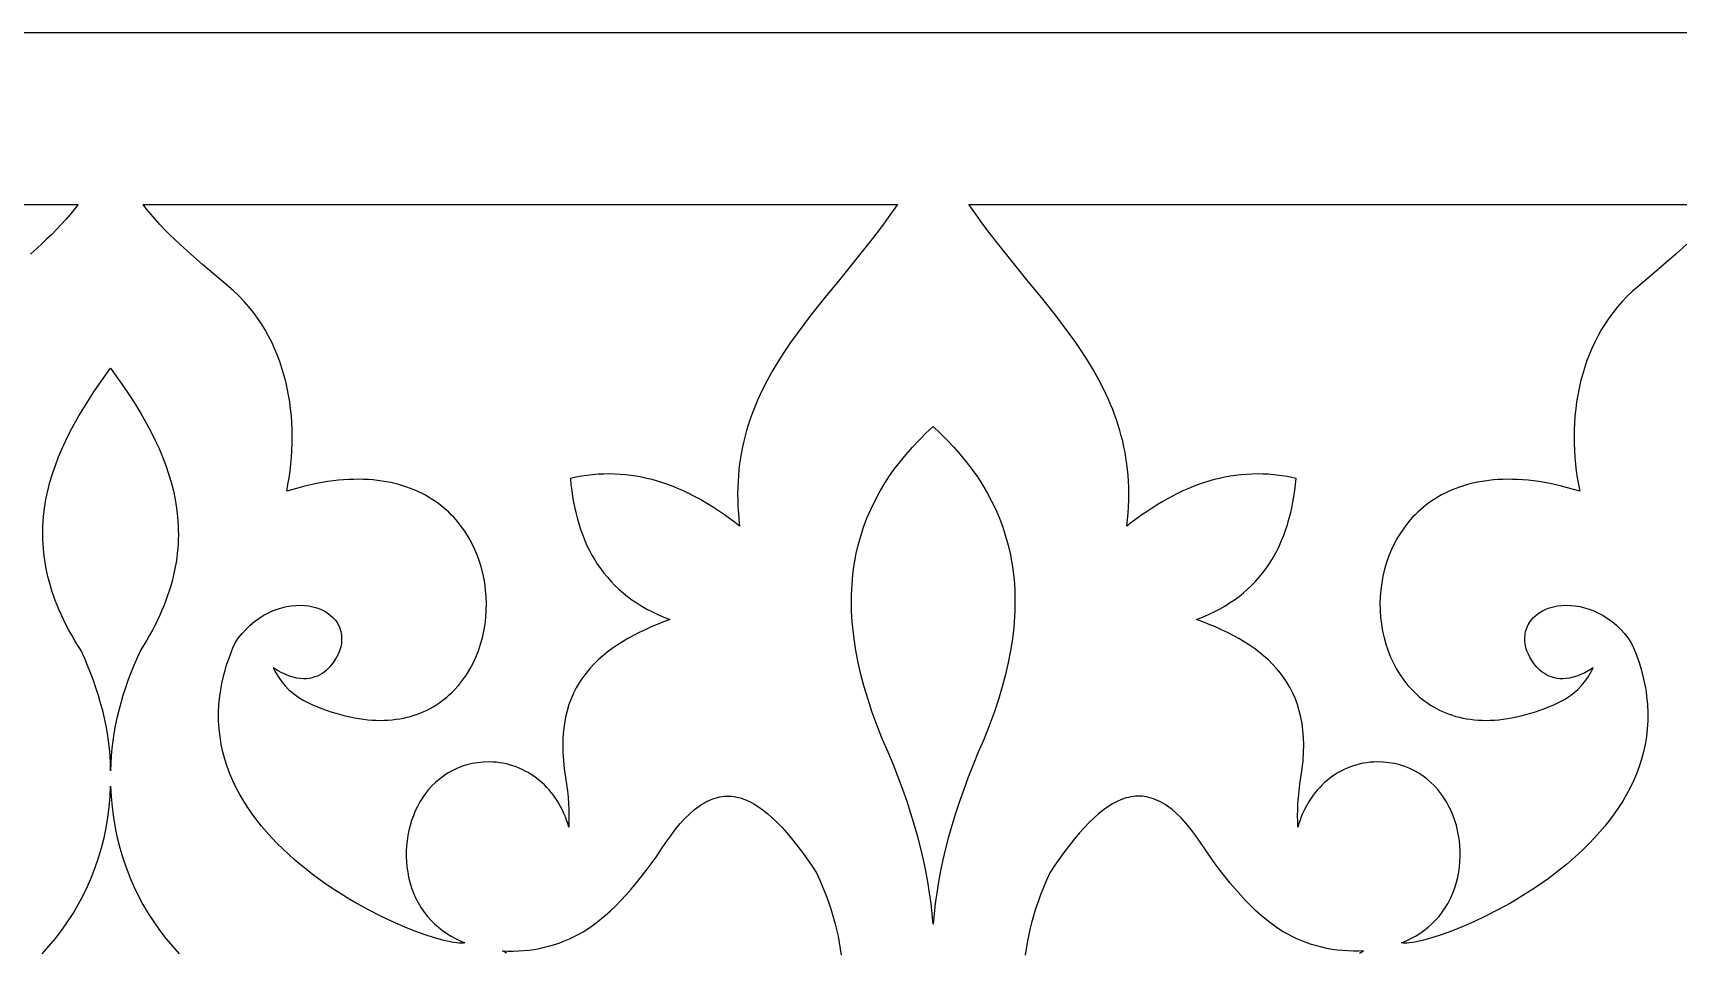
# Model space of a CAD drawing. Extents: x -53 to 63, y 3 to 43.
# Drawn here: x -24.54 to 5.37, y 26.06 to 42.78 of the extents above; entities that cross this region are included whole.
import ezdxf

# ---------------------------------------------------------------- set-up
doc = ezdxf.new("R2010")
doc.units = 0
doc.header["$MEASUREMENT"] = 0
doc.layers.add('LAYER_1', color=18, linetype='CONTINUOUS')

msp = doc.modelspace()

# ---------------------------------------------------------------- linework, layer by layer
at = {"layer": 'LAYER_1'}
for points in [[(63.41, 42.78), (-53.042, 42.78)], [(-37.441, 39.662), (-23.721, 39.662), (-23.793, 39.569), (-23.869, 39.477), (-23.948, 39.386), (-24.03, 39.296), (-24.115, 39.206), (-24.203, 39.117), (-24.295, 39.027), (-24.39, 38.937), (-24.59, 38.754)], [(5.523, 38.937), (5.323, 38.754), (5.109, 38.567), (4.881, 38.373), (4.638, 38.17), (4.537, 38.082), (4.442, 37.99), (4.351, 37.895), (4.266, 37.798), (4.185, 37.697), (4.109, 37.593), (4.038, 37.487), (3.971, 37.379), (3.909, 37.268), (3.851, 37.155), (3.797, 37.04), (3.748, 36.923), (3.704, 36.805), (3.663, 36.685), (3.627, 36.564), (3.595, 36.442), (3.566, 36.318), (3.542, 36.194), (3.522, 36.069), (3.505, 35.943), (3.492, 35.817), (3.483, 35.691), (3.477, 35.564), (3.475, 35.438), (3.477, 35.312), (3.481, 35.186), (3.49, 35.06), (3.501, 34.936), (3.516, 34.812), (3.533, 34.689), (3.554, 34.567), (3.578, 34.447), (3.467, 34.48), (3.357, 34.51), (3.249, 34.538), (3.143, 34.563), (3.038, 34.584), (2.936, 34.603), (2.835, 34.62), (2.736, 34.633), (2.639, 34.644), (2.543, 34.652), (2.45, 34.658), (2.358, 34.661), (2.268, 34.662), (2.18, 34.66), (2.093, 34.656), (2.009, 34.65), (1.926, 34.641), (1.845, 34.631), (1.765, 34.618), (1.688, 34.602), (1.612, 34.585), (1.538, 34.566), (1.465, 34.545), (1.395, 34.521), (1.326, 34.496), (1.259, 34.469), (1.193, 34.441), (1.129, 34.41), (1.068, 34.378), (1.007, 34.344), (0.949, 34.308), (0.892, 34.271), (0.837, 34.232), (0.783, 34.192), (0.732, 34.151), (0.681, 34.108), (0.633, 34.063), (0.586, 34.018), (0.541, 33.971), (0.498, 33.923), (0.417, 33.823), (0.342, 33.719), (0.273, 33.611), (0.211, 33.5), (0.156, 33.386), (0.108, 33.268), (0.065, 33.149), (0.03, 33.027), (0, 32.904), (-0.022, 32.779), (-0.039, 32.654), (-0.049, 32.528), (-0.053, 32.402), (-0.051, 32.276), (-0.042, 32.15), (-0.027, 32.026), (-0.006, 31.902), (0.021, 31.781), (0.054, 31.662), (0.093, 31.545), (0.139, 31.43), (0.19, 31.32), (0.248, 31.212), (0.311, 31.109), (0.38, 31.009), (0.455, 30.915), (0.536, 30.825), (0.579, 30.783), (0.623, 30.741), (0.668, 30.701), (0.715, 30.663), (0.764, 30.626), (0.814, 30.591), (0.865, 30.557), (0.918, 30.525), (0.972, 30.495), (1.027, 30.467), (1.084, 30.44), (1.143, 30.415), (1.202, 30.392), (1.264, 30.371), (1.326, 30.352), (1.39, 30.336), (1.456, 30.321), (1.522, 30.308), (1.59, 30.298), (1.66, 30.29), (1.731, 30.284), (1.803, 30.28), (1.877, 30.279), (1.952, 30.28), (2.028, 30.284), (2.106, 30.29), (2.185, 30.299), (2.265, 30.31), (2.347, 30.324), (2.43, 30.341), (2.514, 30.36), (2.6, 30.383), (2.687, 30.408), (2.775, 30.436), (2.909, 30.481), (3.05, 30.536), (3.122, 30.567), (3.194, 30.602), (3.267, 30.641), (3.338, 30.684), (3.408, 30.732), (3.477, 30.785), (3.543, 30.843), (3.607, 30.907), (3.668, 30.978), (3.724, 31.056), (3.777, 31.141), (3.801, 31.186), (3.825, 31.233), (3.746, 31.185), (3.669, 31.144), (3.596, 31.11), (3.526, 31.083), (3.459, 31.063), (3.394, 31.048), (3.332, 31.039), (3.274, 31.036), (3.217, 31.037), (3.164, 31.043), (3.113, 31.053), (3.065, 31.068), (3.019, 31.085), (2.976, 31.106), (2.936, 31.13), (2.898, 31.157), (2.862, 31.185), (2.829, 31.216), (2.798, 31.248), (2.769, 31.281), (2.743, 31.315), (2.719, 31.349), (2.677, 31.417), (2.644, 31.483), (2.619, 31.544), (2.601, 31.596), (2.591, 31.637), (2.585, 31.677), (2.582, 31.716), (2.58, 31.753), (2.581, 31.79), (2.584, 31.826), (2.589, 31.86), (2.595, 31.894), (2.604, 31.927), (2.615, 31.958), (2.627, 31.989), (2.641, 32.019), (2.657, 32.047), (2.694, 32.101), (2.737, 32.15), (2.786, 32.194), (2.84, 32.234), (2.899, 32.269), (2.963, 32.299), (3.03, 32.324), (3.102, 32.344), (3.176, 32.359), (3.254, 32.368), (3.333, 32.371), (3.415, 32.369), (3.498, 32.361), (3.582, 32.347), (3.667, 32.327), (3.752, 32.301), (3.837, 32.269), (3.921, 32.23), (4.005, 32.185), (4.086, 32.134), (4.166, 32.075), (4.244, 32.01), (4.318, 31.938), (4.39, 31.859), (4.458, 31.772), (4.522, 31.678), (4.557, 31.595), (4.591, 31.513), (4.621, 31.431), (4.65, 31.349), (4.676, 31.269), (4.7, 31.188), (4.721, 31.109), (4.74, 31.03), (4.757, 30.951), (4.772, 30.873), (4.785, 30.796), (4.795, 30.719), (4.81, 30.567), (4.817, 30.418), (4.816, 30.27), (4.807, 30.126), (4.791, 29.983), (4.768, 29.843), (4.738, 29.706), (4.701, 29.571), (4.659, 29.438), (4.61, 29.308), (4.555, 29.18), (4.495, 29.055), (4.43, 28.932), (4.36, 28.812), (4.285, 28.694), (4.206, 28.579), (4.122, 28.466), (4.035, 28.356), (3.944, 28.249), (3.849, 28.144), (3.751, 28.041), (3.651, 27.942), (3.548, 27.845), (3.442, 27.751), (3.335, 27.659), (3.226, 27.57), (3.115, 27.484), (3.002, 27.4), (2.889, 27.32), (2.775, 27.242), (2.661, 27.166), (2.546, 27.094), (2.431, 27.024), (2.317, 26.957), (2.203, 26.893), (2.09, 26.832), (1.867, 26.718), (1.651, 26.616), (1.443, 26.525), (1.246, 26.446), (1.061, 26.379), (0.891, 26.324), (0.738, 26.281), (0.604, 26.251), (0.545, 26.24), (0.491, 26.232), (0.443, 26.228), (0.401, 26.227), (0.366, 26.228), (0.337, 26.233), (0.424, 26.27), (0.508, 26.311), (0.591, 26.356), (0.67, 26.405), (0.747, 26.459), (0.82, 26.516), (0.89, 26.578), (0.957, 26.644), (1.02, 26.715), (1.079, 26.79), (1.134, 26.87), (1.184, 26.953), (1.23, 27.042), (1.271, 27.135), (1.307, 27.232), (1.338, 27.334), (1.361, 27.427), (1.379, 27.52), (1.392, 27.614), (1.401, 27.709), (1.405, 27.804), (1.404, 27.9), (1.399, 27.995), (1.39, 28.089), (1.376, 28.183), (1.358, 28.275), (1.335, 28.367), (1.308, 28.457), (1.276, 28.545), (1.241, 28.631), (1.201, 28.714), (1.156, 28.795), (1.108, 28.873), (1.055, 28.948), (0.998, 29.02), (0.937, 29.088), (0.872, 29.152), (0.803, 29.212), (0.73, 29.267), (0.653, 29.318), (0.572, 29.364), (0.487, 29.404), (0.398, 29.439), (0.305, 29.469), (0.209, 29.492), (0.108, 29.509), (0.004, 29.519), (-0.104, 29.522), (-0.167, 29.521), (-0.23, 29.517), (-0.293, 29.509), (-0.354, 29.5), (-0.415, 29.487), (-0.475, 29.472), (-0.534, 29.454), (-0.592, 29.434), (-0.649, 29.411), (-0.704, 29.386), (-0.759, 29.358), (-0.812, 29.328), (-0.865, 29.296), (-0.916, 29.262), (-0.965, 29.225), (-1.013, 29.187), (-1.06, 29.147), (-1.105, 29.104), (-1.148, 29.06), (-1.19, 29.014), (-1.231, 28.966), (-1.269, 28.916), (-1.306, 28.865), (-1.34, 28.812), (-1.373, 28.758), (-1.404, 28.702), (-1.433, 28.645), (-1.46, 28.586), (-1.485, 28.526), (-1.507, 28.465), (-1.527, 28.403), (-1.545, 28.339), (-1.549, 28.44), (-1.551, 28.545), (-1.549, 28.653), (-1.544, 28.764), (-1.536, 28.878), (-1.525, 28.996), (-1.51, 29.116), (-1.492, 29.241), (-1.469, 29.397), (-1.452, 29.547), (-1.443, 29.692), (-1.44, 29.832), (-1.444, 29.967), (-1.454, 30.096), (-1.47, 30.221), (-1.492, 30.34), (-1.52, 30.455), (-1.553, 30.566), (-1.592, 30.672), (-1.636, 30.773), (-1.686, 30.871), (-1.74, 30.964), (-1.799, 31.054), (-1.863, 31.14), (-1.932, 31.222), (-2.005, 31.301), (-2.081, 31.377), (-2.162, 31.449), (-2.247, 31.518), (-2.336, 31.584), (-2.428, 31.648), (-2.523, 31.708), (-2.622, 31.767), (-2.724, 31.822), (-2.828, 31.876), (-2.935, 31.927), (-3.045, 31.977), (-3.158, 32.024), (-3.272, 32.07), (-3.389, 32.114), (-3.278, 32.157), (-3.172, 32.203), (-3.07, 32.252), (-2.972, 32.303), (-2.877, 32.357), (-2.787, 32.414), (-2.7, 32.473), (-2.616, 32.534), (-2.536, 32.599), (-2.46, 32.665), (-2.387, 32.734), (-2.318, 32.806), (-2.252, 32.88), (-2.189, 32.956), (-2.13, 33.034), (-2.074, 33.115), (-2.021, 33.198), (-1.972, 33.283), (-1.925, 33.37), (-1.881, 33.459), (-1.841, 33.551), (-1.803, 33.644), (-1.769, 33.739), (-1.737, 33.837), (-1.708, 33.936), (-1.682, 34.037), (-1.658, 34.14), (-1.637, 34.244), (-1.619, 34.351), (-1.603, 34.459), (-1.59, 34.569), (-1.579, 34.68), (-1.682, 34.702), (-1.783, 34.72), (-1.885, 34.734), (-1.986, 34.745), (-2.086, 34.753), (-2.186, 34.758), (-2.285, 34.759), (-2.385, 34.757), (-2.483, 34.752), (-2.582, 34.744), (-2.679, 34.733), (-2.777, 34.718), (-2.874, 34.7), (-2.971, 34.68), (-3.067, 34.656), (-3.163, 34.629), (-3.259, 34.599), (-3.354, 34.566), (-3.449, 34.53), (-3.544, 34.491), (-3.638, 34.45), (-3.732, 34.405), (-3.825, 34.358), (-3.919, 34.308), (-4.012, 34.255), (-4.105, 34.199), (-4.197, 34.14), (-4.289, 34.079), (-4.381, 34.015), (-4.473, 33.949), (-4.565, 33.88), (-4.656, 33.808), (-4.643, 33.929), (-4.633, 34.049), (-4.626, 34.167), (-4.621, 34.283), (-4.62, 34.398), (-4.622, 34.511), (-4.626, 34.622), (-4.634, 34.731), (-4.644, 34.839), (-4.656, 34.945), (-4.671, 35.05), (-4.689, 35.153), (-4.709, 35.255), (-4.731, 35.355), (-4.756, 35.454), (-4.783, 35.552), (-4.812, 35.649), (-4.844, 35.745), (-4.877, 35.839), (-4.912, 35.932), (-4.95, 36.025), (-4.989, 36.116), (-5.073, 36.296), (-5.164, 36.472), (-5.261, 36.645), (-5.364, 36.816), (-5.472, 36.984), (-5.585, 37.151), (-5.702, 37.316), (-5.824, 37.479), (-5.948, 37.642), (-6.206, 37.966), (-6.471, 38.292), (-6.74, 38.621), (-7.009, 38.957), (-7.142, 39.129), (-7.274, 39.303), (-7.403, 39.481), (-7.53, 39.662), (6.191, 39.662)], [(-24.379, 26.036), (-24.253, 26.173), (-24.133, 26.315), (-24.02, 26.462), (-23.913, 26.614), (-23.812, 26.769), (-23.719, 26.929), (-23.631, 27.092), (-23.551, 27.259), (-23.477, 27.43), (-23.411, 27.604), (-23.351, 27.78), (-23.298, 27.96), (-23.252, 28.142), (-23.214, 28.327), (-23.183, 28.513), (-23.159, 28.702), (-23.142, 28.893), (-23.133, 29.085), (-23.123, 28.893), (-23.106, 28.702), (-23.082, 28.513), (-23.05, 28.327), (-23.011, 28.142), (-22.965, 27.96), (-22.912, 27.78), (-22.852, 27.604), (-22.785, 27.43), (-22.712, 27.259), (-22.631, 27.092), (-22.544, 26.929), (-22.45, 26.769), (-22.349, 26.614), (-22.242, 26.462), (-22.129, 26.315), (-22.009, 26.173), (-21.883, 26.036)], [(-15.931, 26.043), (-16.007, 26.086), (-15.91, 26.082), (-15.814, 26.081), (-15.717, 26.085), (-15.621, 26.091), (-15.525, 26.102), (-15.43, 26.115), (-15.335, 26.133), (-15.241, 26.153), (-15.148, 26.177), (-15.056, 26.204), (-14.966, 26.235), (-14.877, 26.269), (-14.79, 26.306), (-14.705, 26.346), (-14.621, 26.39), (-14.54, 26.436), (-14.438, 26.502), (-14.337, 26.574), (-14.238, 26.65), (-14.14, 26.731), (-14.044, 26.818), (-13.948, 26.909), (-13.854, 27.004), (-13.761, 27.104), (-13.669, 27.209), (-13.577, 27.318), (-13.486, 27.431), (-13.396, 27.548), (-13.305, 27.669), (-13.215, 27.794), (-13.126, 27.923), (-13.036, 28.055), (-12.948, 28.182), (-12.861, 28.298), (-12.774, 28.403), (-12.688, 28.498), (-12.603, 28.582), (-12.518, 28.656), (-12.433, 28.72), (-12.391, 28.748), (-12.349, 28.774), (-12.308, 28.797), (-12.266, 28.818), (-12.224, 28.836), (-12.182, 28.853), (-12.141, 28.866), (-12.099, 28.878), (-12.058, 28.887), (-12.016, 28.894), (-11.975, 28.898), (-11.933, 28.901), (-11.892, 28.901), (-11.851, 28.899), (-11.809, 28.894), (-11.768, 28.888), (-11.726, 28.879), (-11.685, 28.868), (-11.602, 28.84), (-11.518, 28.804), (-11.435, 28.759), (-11.351, 28.707), (-11.267, 28.646), (-11.182, 28.578), (-11.097, 28.503), (-11.011, 28.42), (-10.925, 28.329), (-10.838, 28.232), (-10.75, 28.128), (-10.661, 28.017), (-10.572, 27.899), (-10.481, 27.775), (-10.39, 27.645), (-10.297, 27.509), (-10.237, 27.373), (-10.181, 27.239), (-10.129, 27.107), (-10.082, 26.977), (-10.038, 26.849), (-9.999, 26.723), (-9.964, 26.599), (-9.934, 26.477), (-9.907, 26.357), (-9.884, 26.239), (-9.865, 26.123), (-9.85, 26.009)], [(-0.425, 26.043), (-0.351, 26.086), (-0.446, 26.082), (-0.542, 26.081), (-0.637, 26.085), (-0.733, 26.091), (-0.829, 26.102), (-0.924, 26.115), (-1.018, 26.133), (-1.112, 26.153), (-1.204, 26.177), (-1.296, 26.204), (-1.386, 26.235), (-1.475, 26.269), (-1.562, 26.306), (-1.647, 26.346), (-1.731, 26.39), (-1.812, 26.436), (-1.914, 26.502), (-2.015, 26.574), (-2.114, 26.65), (-2.212, 26.731), (-2.308, 26.818), (-2.404, 26.909), (-2.498, 27.004), (-2.591, 27.104), (-2.683, 27.209), (-2.775, 27.318), (-2.866, 27.431), (-2.957, 27.548), (-3.047, 27.669), (-3.137, 27.794), (-3.226, 27.923), (-3.316, 28.055), (-3.404, 28.182), (-3.492, 28.298), (-3.578, 28.403), (-3.664, 28.498), (-3.749, 28.582), (-3.834, 28.656), (-3.919, 28.72), (-3.961, 28.748), (-4.003, 28.774), (-4.044, 28.797), (-4.086, 28.818), (-4.128, 28.836), (-4.17, 28.853), (-4.211, 28.866), (-4.253, 28.878), (-4.294, 28.887), (-4.336, 28.894), (-4.377, 28.898), (-4.419, 28.901), (-4.46, 28.901), (-4.501, 28.899), (-4.543, 28.894), (-4.584, 28.888), (-4.626, 28.879), (-4.667, 28.868), (-4.75, 28.84), (-4.834, 28.804), (-4.917, 28.759), (-5.001, 28.707), (-5.085, 28.646), (-5.17, 28.578), (-5.255, 28.503), (-5.341, 28.42), (-5.427, 28.329), (-5.514, 28.232), (-5.602, 28.128), (-5.691, 28.017), (-5.78, 27.899), (-5.871, 27.775), (-5.962, 27.645), (-6.054, 27.509), (-6.115, 27.373), (-6.171, 27.239), (-6.223, 27.107), (-6.27, 26.977), (-6.314, 26.849), (-6.353, 26.723), (-6.388, 26.599), (-6.418, 26.477), (-6.445, 26.357), (-6.468, 26.239), (-6.487, 26.123), (-6.502, 26.009)]]:
    msp.add_lwpolyline(points, dxfattribs=at)
for points in [[(-22.543, 39.662), (-8.825, 39.662), (-8.952, 39.481), (-9.081, 39.303), (-9.212, 39.129), (-9.345, 38.957), (-9.614, 38.621), (-9.882, 38.292), (-10.147, 37.966), (-10.405, 37.642), (-10.529, 37.479), (-10.65, 37.316), (-10.768, 37.151), (-10.881, 36.984), (-10.989, 36.816), (-11.092, 36.645), (-11.189, 36.472), (-11.279, 36.296), (-11.363, 36.116), (-11.402, 36.025), (-11.44, 35.932), (-11.475, 35.839), (-11.508, 35.745), (-11.54, 35.649), (-11.569, 35.552), (-11.596, 35.454), (-11.621, 35.355), (-11.643, 35.255), (-11.663, 35.153), (-11.681, 35.05), (-11.696, 34.945), (-11.708, 34.839), (-11.718, 34.731), (-11.725, 34.622), (-11.73, 34.511), (-11.732, 34.398), (-11.73, 34.283), (-11.726, 34.167), (-11.719, 34.049), (-11.709, 33.929), (-11.696, 33.808), (-11.787, 33.88), (-11.878, 33.949), (-11.97, 34.015), (-12.062, 34.079), (-12.154, 34.14), (-12.247, 34.199), (-12.34, 34.255), (-12.433, 34.308), (-12.526, 34.358), (-12.62, 34.405), (-12.714, 34.45), (-12.808, 34.491), (-12.903, 34.53), (-12.998, 34.566), (-13.093, 34.599), (-13.189, 34.629), (-13.285, 34.656), (-13.381, 34.68), (-13.478, 34.7), (-13.575, 34.718), (-13.673, 34.733), (-13.77, 34.744), (-13.869, 34.752), (-13.967, 34.757), (-14.067, 34.759), (-14.166, 34.758), (-14.266, 34.753), (-14.367, 34.745), (-14.467, 34.734), (-14.569, 34.72), (-14.671, 34.702), (-14.773, 34.68), (-14.762, 34.569), (-14.749, 34.459), (-14.733, 34.351), (-14.715, 34.244), (-14.694, 34.14), (-14.67, 34.037), (-14.644, 33.936), (-14.615, 33.837), (-14.583, 33.739), (-14.549, 33.644), (-14.511, 33.551), (-14.471, 33.459), (-14.427, 33.37), (-14.381, 33.283), (-14.331, 33.198), (-14.278, 33.115), (-14.222, 33.034), (-14.163, 32.956), (-14.1, 32.88), (-14.034, 32.806), (-13.965, 32.734), (-13.892, 32.665), (-13.816, 32.599), (-13.736, 32.534), (-13.653, 32.473), (-13.565, 32.414), (-13.475, 32.357), (-13.38, 32.303), (-13.282, 32.252), (-13.18, 32.203), (-13.073, 32.157), (-12.963, 32.114), (-13.08, 32.07), (-13.194, 32.024), (-13.306, 31.977), (-13.416, 31.927), (-13.524, 31.876), (-13.628, 31.822), (-13.73, 31.767), (-13.828, 31.708), (-13.924, 31.648), (-14.016, 31.584), (-14.104, 31.518), (-14.189, 31.449), (-14.27, 31.377), (-14.347, 31.301), (-14.42, 31.222), (-14.488, 31.14), (-14.552, 31.054), (-14.612, 30.964), (-14.666, 30.871), (-14.716, 30.773), (-14.76, 30.672), (-14.799, 30.566), (-14.832, 30.455), (-14.86, 30.34), (-14.882, 30.221), (-14.898, 30.096), (-14.908, 29.967), (-14.912, 29.832), (-14.909, 29.692), (-14.899, 29.547), (-14.883, 29.397), (-14.86, 29.241), (-14.842, 29.116), (-14.827, 28.996), (-14.816, 28.878), (-14.807, 28.764), (-14.802, 28.653), (-14.799, 28.545), (-14.799, 28.44), (-14.802, 28.339), (-14.82, 28.403), (-14.841, 28.465), (-14.864, 28.526), (-14.889, 28.586), (-14.916, 28.645), (-14.945, 28.702), (-14.976, 28.758), (-15.009, 28.812), (-15.044, 28.865), (-15.081, 28.916), (-15.12, 28.966), (-15.16, 29.014), (-15.202, 29.06), (-15.246, 29.104), (-15.291, 29.147), (-15.338, 29.187), (-15.386, 29.225), (-15.436, 29.262), (-15.487, 29.296), (-15.539, 29.328), (-15.593, 29.358), (-15.648, 29.386), (-15.703, 29.411), (-15.76, 29.434), (-15.818, 29.454), (-15.877, 29.472), (-15.937, 29.487), (-15.998, 29.5), (-16.059, 29.509), (-16.122, 29.517), (-16.185, 29.521), (-16.248, 29.522), (-16.356, 29.519), (-16.461, 29.509), (-16.561, 29.492), (-16.657, 29.469), (-16.75, 29.439), (-16.839, 29.404), (-16.924, 29.364), (-17.005, 29.318), (-17.082, 29.267), (-17.155, 29.212), (-17.224, 29.152), (-17.289, 29.088), (-17.35, 29.02), (-17.407, 28.948), (-17.46, 28.873), (-17.508, 28.795), (-17.552, 28.714), (-17.592, 28.631), (-17.628, 28.545), (-17.66, 28.457), (-17.687, 28.367), (-17.709, 28.275), (-17.728, 28.183), (-17.742, 28.089), (-17.751, 27.995), (-17.756, 27.9), (-17.757, 27.804), (-17.753, 27.709), (-17.744, 27.614), (-17.731, 27.52), (-17.713, 27.427), (-17.69, 27.334), (-17.659, 27.232), (-17.623, 27.135), (-17.582, 27.042), (-17.536, 26.953), (-17.486, 26.87), (-17.431, 26.79), (-17.372, 26.715), (-17.309, 26.644), (-17.242, 26.578), (-17.172, 26.516), (-17.099, 26.459), (-17.022, 26.405), (-16.942, 26.356), (-16.86, 26.311), (-16.775, 26.27), (-16.689, 26.233), (-16.718, 26.228), (-16.753, 26.227), (-16.795, 26.228), (-16.843, 26.232), (-16.897, 26.24), (-16.956, 26.251), (-17.09, 26.281), (-17.243, 26.324), (-17.413, 26.379), (-17.598, 26.446), (-17.795, 26.525), (-18.003, 26.616), (-18.219, 26.718), (-18.442, 26.832), (-18.555, 26.893), (-18.669, 26.957), (-18.783, 27.024), (-18.898, 27.094), (-19.013, 27.166), (-19.127, 27.242), (-19.241, 27.32), (-19.355, 27.4), (-19.467, 27.484), (-19.578, 27.57), (-19.687, 27.659), (-19.795, 27.751), (-19.9, 27.845), (-20.003, 27.942), (-20.104, 28.041), (-20.201, 28.144), (-20.296, 28.249), (-20.387, 28.356), (-20.474, 28.466), (-20.558, 28.579), (-20.637, 28.694), (-20.712, 28.812), (-20.782, 28.932), (-20.848, 29.055), (-20.908, 29.18), (-20.962, 29.308), (-21.011, 29.438), (-21.054, 29.571), (-21.09, 29.706), (-21.12, 29.843), (-21.143, 29.983), (-21.159, 30.126), (-21.168, 30.27), (-21.169, 30.418), (-21.162, 30.567), (-21.148, 30.719), (-21.137, 30.796), (-21.124, 30.873), (-21.11, 30.951), (-21.093, 31.03), (-21.073, 31.109), (-21.052, 31.188), (-21.028, 31.269), (-21.002, 31.349), (-20.973, 31.431), (-20.943, 31.513), (-20.909, 31.595), (-20.874, 31.678), (-20.81, 31.772), (-20.742, 31.859), (-20.67, 31.938), (-20.596, 32.01), (-20.518, 32.075), (-20.438, 32.134), (-20.356, 32.185), (-20.273, 32.23), (-20.189, 32.269), (-20.104, 32.301), (-20.019, 32.327), (-19.934, 32.347), (-19.85, 32.361), (-19.767, 32.369), (-19.685, 32.371), (-19.605, 32.368), (-19.528, 32.359), (-19.453, 32.344), (-19.382, 32.324), (-19.314, 32.299), (-19.251, 32.269), (-19.192, 32.234), (-19.138, 32.194), (-19.089, 32.15), (-19.046, 32.101), (-19.009, 32.047), (-18.993, 32.019), (-18.979, 31.989), (-18.967, 31.958), (-18.956, 31.927), (-18.947, 31.894), (-18.94, 31.86), (-18.936, 31.826), (-18.933, 31.79), (-18.932, 31.753), (-18.934, 31.716), (-18.937, 31.677), (-18.943, 31.637), (-18.953, 31.596), (-18.971, 31.544), (-18.996, 31.483), (-19.029, 31.417), (-19.071, 31.349), (-19.095, 31.315), (-19.121, 31.281), (-19.15, 31.248), (-19.181, 31.216), (-19.214, 31.185), (-19.25, 31.157), (-19.288, 31.13), (-19.328, 31.106), (-19.371, 31.085), (-19.417, 31.068), (-19.465, 31.053), (-19.516, 31.043), (-19.569, 31.037), (-19.625, 31.036), (-19.684, 31.039), (-19.746, 31.048), (-19.811, 31.063), (-19.878, 31.083), (-19.948, 31.11), (-20.021, 31.144), (-20.098, 31.185), (-20.177, 31.233), (-20.153, 31.186), (-20.129, 31.141), (-20.076, 31.056), (-20.02, 30.978), (-19.959, 30.907), (-19.895, 30.843), (-19.829, 30.785), (-19.76, 30.732), (-19.69, 30.684), (-19.619, 30.641), (-19.546, 30.602), (-19.474, 30.567), (-19.402, 30.536), (-19.261, 30.481), (-19.127, 30.436), (-19.039, 30.408), (-18.952, 30.383), (-18.866, 30.36), (-18.782, 30.341), (-18.698, 30.324), (-18.617, 30.31), (-18.536, 30.299), (-18.457, 30.29), (-18.38, 30.284), (-18.303, 30.28), (-18.228, 30.279), (-18.155, 30.28), (-18.083, 30.284), (-18.012, 30.29), (-17.942, 30.298), (-17.874, 30.308), (-17.807, 30.321), (-17.742, 30.336), (-17.678, 30.352), (-17.615, 30.371), (-17.554, 30.392), (-17.494, 30.415), (-17.436, 30.44), (-17.379, 30.467), (-17.324, 30.495), (-17.269, 30.525), (-17.217, 30.557), (-17.165, 30.591), (-17.116, 30.626), (-17.067, 30.663), (-17.02, 30.701), (-16.975, 30.741), (-16.931, 30.783), (-16.888, 30.825), (-16.807, 30.915), (-16.732, 31.009), (-16.663, 31.109), (-16.599, 31.212), (-16.542, 31.32), (-16.491, 31.43), (-16.445, 31.545), (-16.406, 31.662), (-16.373, 31.781), (-16.346, 31.902), (-16.325, 32.026), (-16.31, 32.15), (-16.301, 32.276), (-16.299, 32.402), (-16.303, 32.528), (-16.313, 32.654), (-16.329, 32.779), (-16.352, 32.904), (-16.382, 33.027), (-16.417, 33.149), (-16.46, 33.268), (-16.508, 33.386), (-16.563, 33.5), (-16.625, 33.611), (-16.693, 33.719), (-16.768, 33.823), (-16.85, 33.923), (-16.893, 33.971), (-16.938, 34.018), (-16.985, 34.063), (-17.033, 34.108), (-17.083, 34.151), (-17.135, 34.192), (-17.189, 34.232), (-17.244, 34.271), (-17.301, 34.308), (-17.359, 34.344), (-17.419, 34.378), (-17.481, 34.41), (-17.545, 34.441), (-17.611, 34.469), (-17.678, 34.496), (-17.747, 34.521), (-17.817, 34.545), (-17.89, 34.566), (-17.964, 34.585), (-18.04, 34.602), (-18.117, 34.618), (-18.196, 34.631), (-18.278, 34.641), (-18.361, 34.65), (-18.445, 34.656), (-18.532, 34.66), (-18.62, 34.662), (-18.71, 34.661), (-18.802, 34.658), (-18.895, 34.652), (-18.991, 34.644), (-19.088, 34.633), (-19.187, 34.62), (-19.287, 34.603), (-19.39, 34.584), (-19.494, 34.563), (-19.601, 34.538), (-19.709, 34.51), (-19.818, 34.48), (-19.93, 34.447), (-19.907, 34.567), (-19.886, 34.689), (-19.869, 34.812), (-19.854, 34.936), (-19.843, 35.06), (-19.835, 35.186), (-19.83, 35.312), (-19.829, 35.438), (-19.831, 35.564), (-19.837, 35.691), (-19.846, 35.817), (-19.859, 35.943), (-19.875, 36.069), (-19.896, 36.194), (-19.92, 36.318), (-19.948, 36.442), (-19.98, 36.564), (-20.016, 36.685), (-20.057, 36.805), (-20.101, 36.923), (-20.15, 37.04), (-20.203, 37.155), (-20.261, 37.268), (-20.323, 37.379), (-20.39, 37.487), (-20.461, 37.593), (-20.537, 37.697), (-20.618, 37.798), (-20.703, 37.895), (-20.794, 37.99), (-20.889, 38.082), (-20.989, 38.17), (-21.233, 38.373), (-21.461, 38.567), (-21.675, 38.754), (-21.875, 38.937), (-21.97, 39.027), (-22.062, 39.117), (-22.15, 39.206), (-22.235, 39.296), (-22.317, 39.386), (-22.395, 39.477), (-22.471, 39.569)], [(-23.133, 36.681), (-23.029, 36.538), (-22.928, 36.395), (-22.831, 36.25), (-22.736, 36.106), (-22.645, 35.96), (-22.557, 35.814), (-22.474, 35.667), (-22.395, 35.519), (-22.321, 35.37), (-22.252, 35.22), (-22.188, 35.069), (-22.13, 34.916), (-22.077, 34.763), (-22.031, 34.609), (-21.991, 34.453), (-21.958, 34.295), (-21.933, 34.137), (-21.914, 33.977), (-21.903, 33.815), (-21.901, 33.734), (-21.9, 33.652), (-21.902, 33.57), (-21.905, 33.487), (-21.911, 33.404), (-21.919, 33.321), (-21.929, 33.237), (-21.942, 33.152), (-21.957, 33.068), (-21.974, 32.982), (-21.993, 32.897), (-22.015, 32.81), (-22.039, 32.724), (-22.066, 32.637), (-22.095, 32.549), (-22.126, 32.461), (-22.161, 32.372), (-22.198, 32.283), (-22.237, 32.193), (-22.279, 32.103), (-22.324, 32.012), (-22.372, 31.921), (-22.422, 31.829), (-22.476, 31.736), (-22.532, 31.643), (-22.591, 31.55), (-22.652, 31.414), (-22.71, 31.278), (-22.765, 31.142), (-22.816, 31.005), (-22.864, 30.868), (-22.908, 30.731), (-22.948, 30.593), (-22.985, 30.456), (-23.018, 30.318), (-23.047, 30.18), (-23.072, 30.043), (-23.093, 29.906), (-23.11, 29.769), (-23.122, 29.632), (-23.13, 29.496), (-23.133, 29.36), (-23.135, 29.496), (-23.142, 29.632), (-23.154, 29.769), (-23.17, 29.906), (-23.19, 30.043), (-23.215, 30.18), (-23.244, 30.318), (-23.276, 30.456), (-23.313, 30.593), (-23.353, 30.731), (-23.398, 30.868), (-23.445, 31.005), (-23.497, 31.142), (-23.551, 31.278), (-23.609, 31.414), (-23.67, 31.55), (-23.729, 31.643), (-23.786, 31.736), (-23.839, 31.829), (-23.89, 31.921), (-23.938, 32.012), (-23.983, 32.103), (-24.025, 32.193), (-24.065, 32.283), (-24.102, 32.372), (-24.137, 32.461), (-24.168, 32.549), (-24.198, 32.637), (-24.225, 32.724), (-24.249, 32.81), (-24.271, 32.897), (-24.29, 32.982), (-24.307, 33.068), (-24.322, 33.152), (-24.335, 33.237), (-24.345, 33.321), (-24.353, 33.404), (-24.359, 33.487), (-24.363, 33.57), (-24.365, 33.652), (-24.364, 33.734), (-24.362, 33.815), (-24.351, 33.977), (-24.333, 34.137), (-24.307, 34.295), (-24.274, 34.453), (-24.234, 34.609), (-24.188, 34.763), (-24.136, 34.916), (-24.078, 35.069), (-24.014, 35.22), (-23.945, 35.37), (-23.871, 35.519), (-23.792, 35.667), (-23.709, 35.814), (-23.621, 35.96), (-23.53, 36.106), (-23.435, 36.25), (-23.337, 36.395), (-23.236, 36.538)], [(-8.178, 35.623), (-8.047, 35.5), (-7.921, 35.375), (-7.801, 35.247), (-7.685, 35.116), (-7.575, 34.982), (-7.471, 34.845), (-7.373, 34.705), (-7.28, 34.562), (-7.194, 34.415), (-7.114, 34.265), (-7.04, 34.112), (-6.973, 33.955), (-6.912, 33.794), (-6.859, 33.63), (-6.812, 33.462), (-6.773, 33.29), (-6.756, 33.202), (-6.741, 33.114), (-6.728, 33.024), (-6.717, 32.933), (-6.707, 32.842), (-6.7, 32.749), (-6.695, 32.655), (-6.691, 32.56), (-6.69, 32.465), (-6.69, 32.367), (-6.693, 32.269), (-6.698, 32.17), (-6.704, 32.07), (-6.713, 31.968), (-6.737, 31.762), (-6.77, 31.55), (-6.812, 31.334), (-6.862, 31.114), (-6.922, 30.888), (-6.991, 30.657), (-7.069, 30.421), (-7.157, 30.18), (-7.254, 29.933), (-7.356, 29.701), (-7.451, 29.472), (-7.54, 29.245), (-7.622, 29.022), (-7.7, 28.802), (-7.771, 28.585), (-7.836, 28.37), (-7.896, 28.159), (-7.95, 27.95), (-7.999, 27.745), (-8.042, 27.542), (-8.079, 27.342), (-8.112, 27.145), (-8.139, 26.951), (-8.161, 26.759), (-8.178, 26.571), (-8.194, 26.759), (-8.216, 26.951), (-8.242, 27.145), (-8.274, 27.342), (-8.312, 27.542), (-8.354, 27.745), (-8.403, 27.95), (-8.457, 28.159), (-8.516, 28.37), (-8.581, 28.585), (-8.652, 28.802), (-8.729, 29.022), (-8.812, 29.245), (-8.901, 29.472), (-8.996, 29.701), (-9.098, 29.933), (-9.195, 30.18), (-9.283, 30.421), (-9.361, 30.657), (-9.43, 30.888), (-9.49, 31.114), (-9.54, 31.334), (-9.582, 31.55), (-9.615, 31.762), (-9.639, 31.968), (-9.648, 32.07), (-9.654, 32.17), (-9.659, 32.269), (-9.662, 32.367), (-9.662, 32.465), (-9.661, 32.56), (-9.658, 32.655), (-9.652, 32.749), (-9.645, 32.842), (-9.636, 32.933), (-9.624, 33.024), (-9.611, 33.114), (-9.596, 33.202), (-9.58, 33.29), (-9.54, 33.462), (-9.494, 33.63), (-9.441, 33.794), (-9.38, 33.955), (-9.313, 34.112), (-9.24, 34.265), (-9.16, 34.415), (-9.074, 34.562), (-8.981, 34.705), (-8.883, 34.845), (-8.779, 34.982), (-8.67, 35.116), (-8.555, 35.247), (-8.434, 35.375), (-8.309, 35.5)]]:
    msp.add_lwpolyline(points, close=True, dxfattribs=at)

doc.saveas('drawing.dxf')
